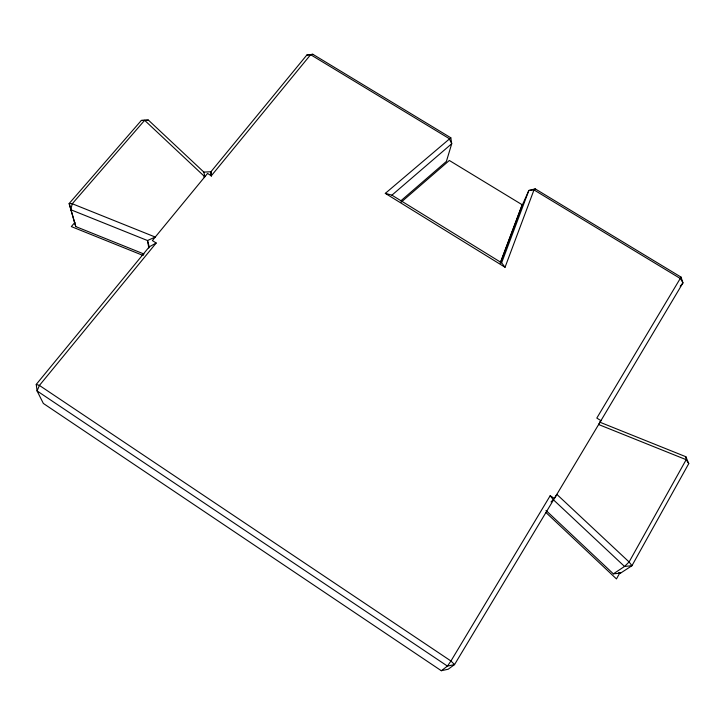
<?xml version="1.0" encoding="UTF-8"?>
<svg xmlns="http://www.w3.org/2000/svg" width="725" height="725" viewBox="0 0 725 725"><rect width="100%" height="100%" fill="white"/><g stroke="black" fill="none" stroke-linecap="round" stroke-linejoin="round"><path stroke-width="1.09" d="M500.323 263.103L521.42 207.078L528.851 190.467L535.204 188.853L681.056 277.122L596.811 418.071L600.943 420.663L554.408 498.438L550.184 495.728L450.95 661.001L447.452 666.103L441.308 670.725L43.346 403.444L37.066 390.92L36.25 384.404L149.268 246.835L156.192 243.02L152.368 240.564L207.558 173.456L211.301 175.812L310.617 54.692L312.828 54.275L450.814 137.786L451.72 143.74L446.392 161.43L400.762 200.907M450.814 137.786L385.31 193.376L505.053 267.253L533.99 189.914L535.204 188.853M505.053 267.253L501.637 262.822L528.851 190.467L533.99 189.914L680.53 278.636L682.968 282.886L598.632 424.524L686.176 459.686L688.75 463.619L631.955 565.708L620.582 573.112L613.368 573.847L545.998 510.427M500.286 262.84L522.154 204.749L449.337 160.47L401.152 202.184M619.775 572.995L616.458 578.922L545.744 512.321M613.368 573.847L624.533 566.452L631.955 565.708L629.101 561.966L556.845 494.368L454.557 664.571L448.195 669.229L441.308 670.725M680.213 286.275L682.968 282.886L681.056 277.122M312.828 54.275L306.82 55.046L210.957 171.734L211.22 176.102M156.192 243.02L39.422 385.428L37.066 390.92L447.452 666.103L454.557 664.571L450.95 661.001L39.422 385.428L36.25 384.404M75.01 222.303L71.331 226.581L143.251 255.526M141.348 120.432L144.637 120.323L204.812 176.791L203.879 172.115L148.389 120.096L141.348 120.432L69.156 203.526L75.753 226.572L144.039 254.04M551.027 501.945L553.257 499.634L550.184 495.728M385.31 193.376L391.926 195.161L451.72 143.74L449.219 138.602L310.617 54.692L306.82 55.046M148.389 120.096L144.637 120.323L72.273 203.752L70.769 209.724L147.492 240.528L155.259 237.057L72.273 203.752L69.156 203.526L75.753 226.572M203.879 172.115L210.957 171.734L211.301 175.812M618.733 572.514L620.582 573.112M599.657 422.113L685.85 456.723L688.75 463.619M391.926 195.161L501.637 262.822M553.257 499.634L624.533 566.452L629.101 561.966L686.176 459.686L685.85 456.723M149.268 246.835L147.492 240.528L148.824 248.013M204.115 175.396L204.269 177.58"/></g></svg>
